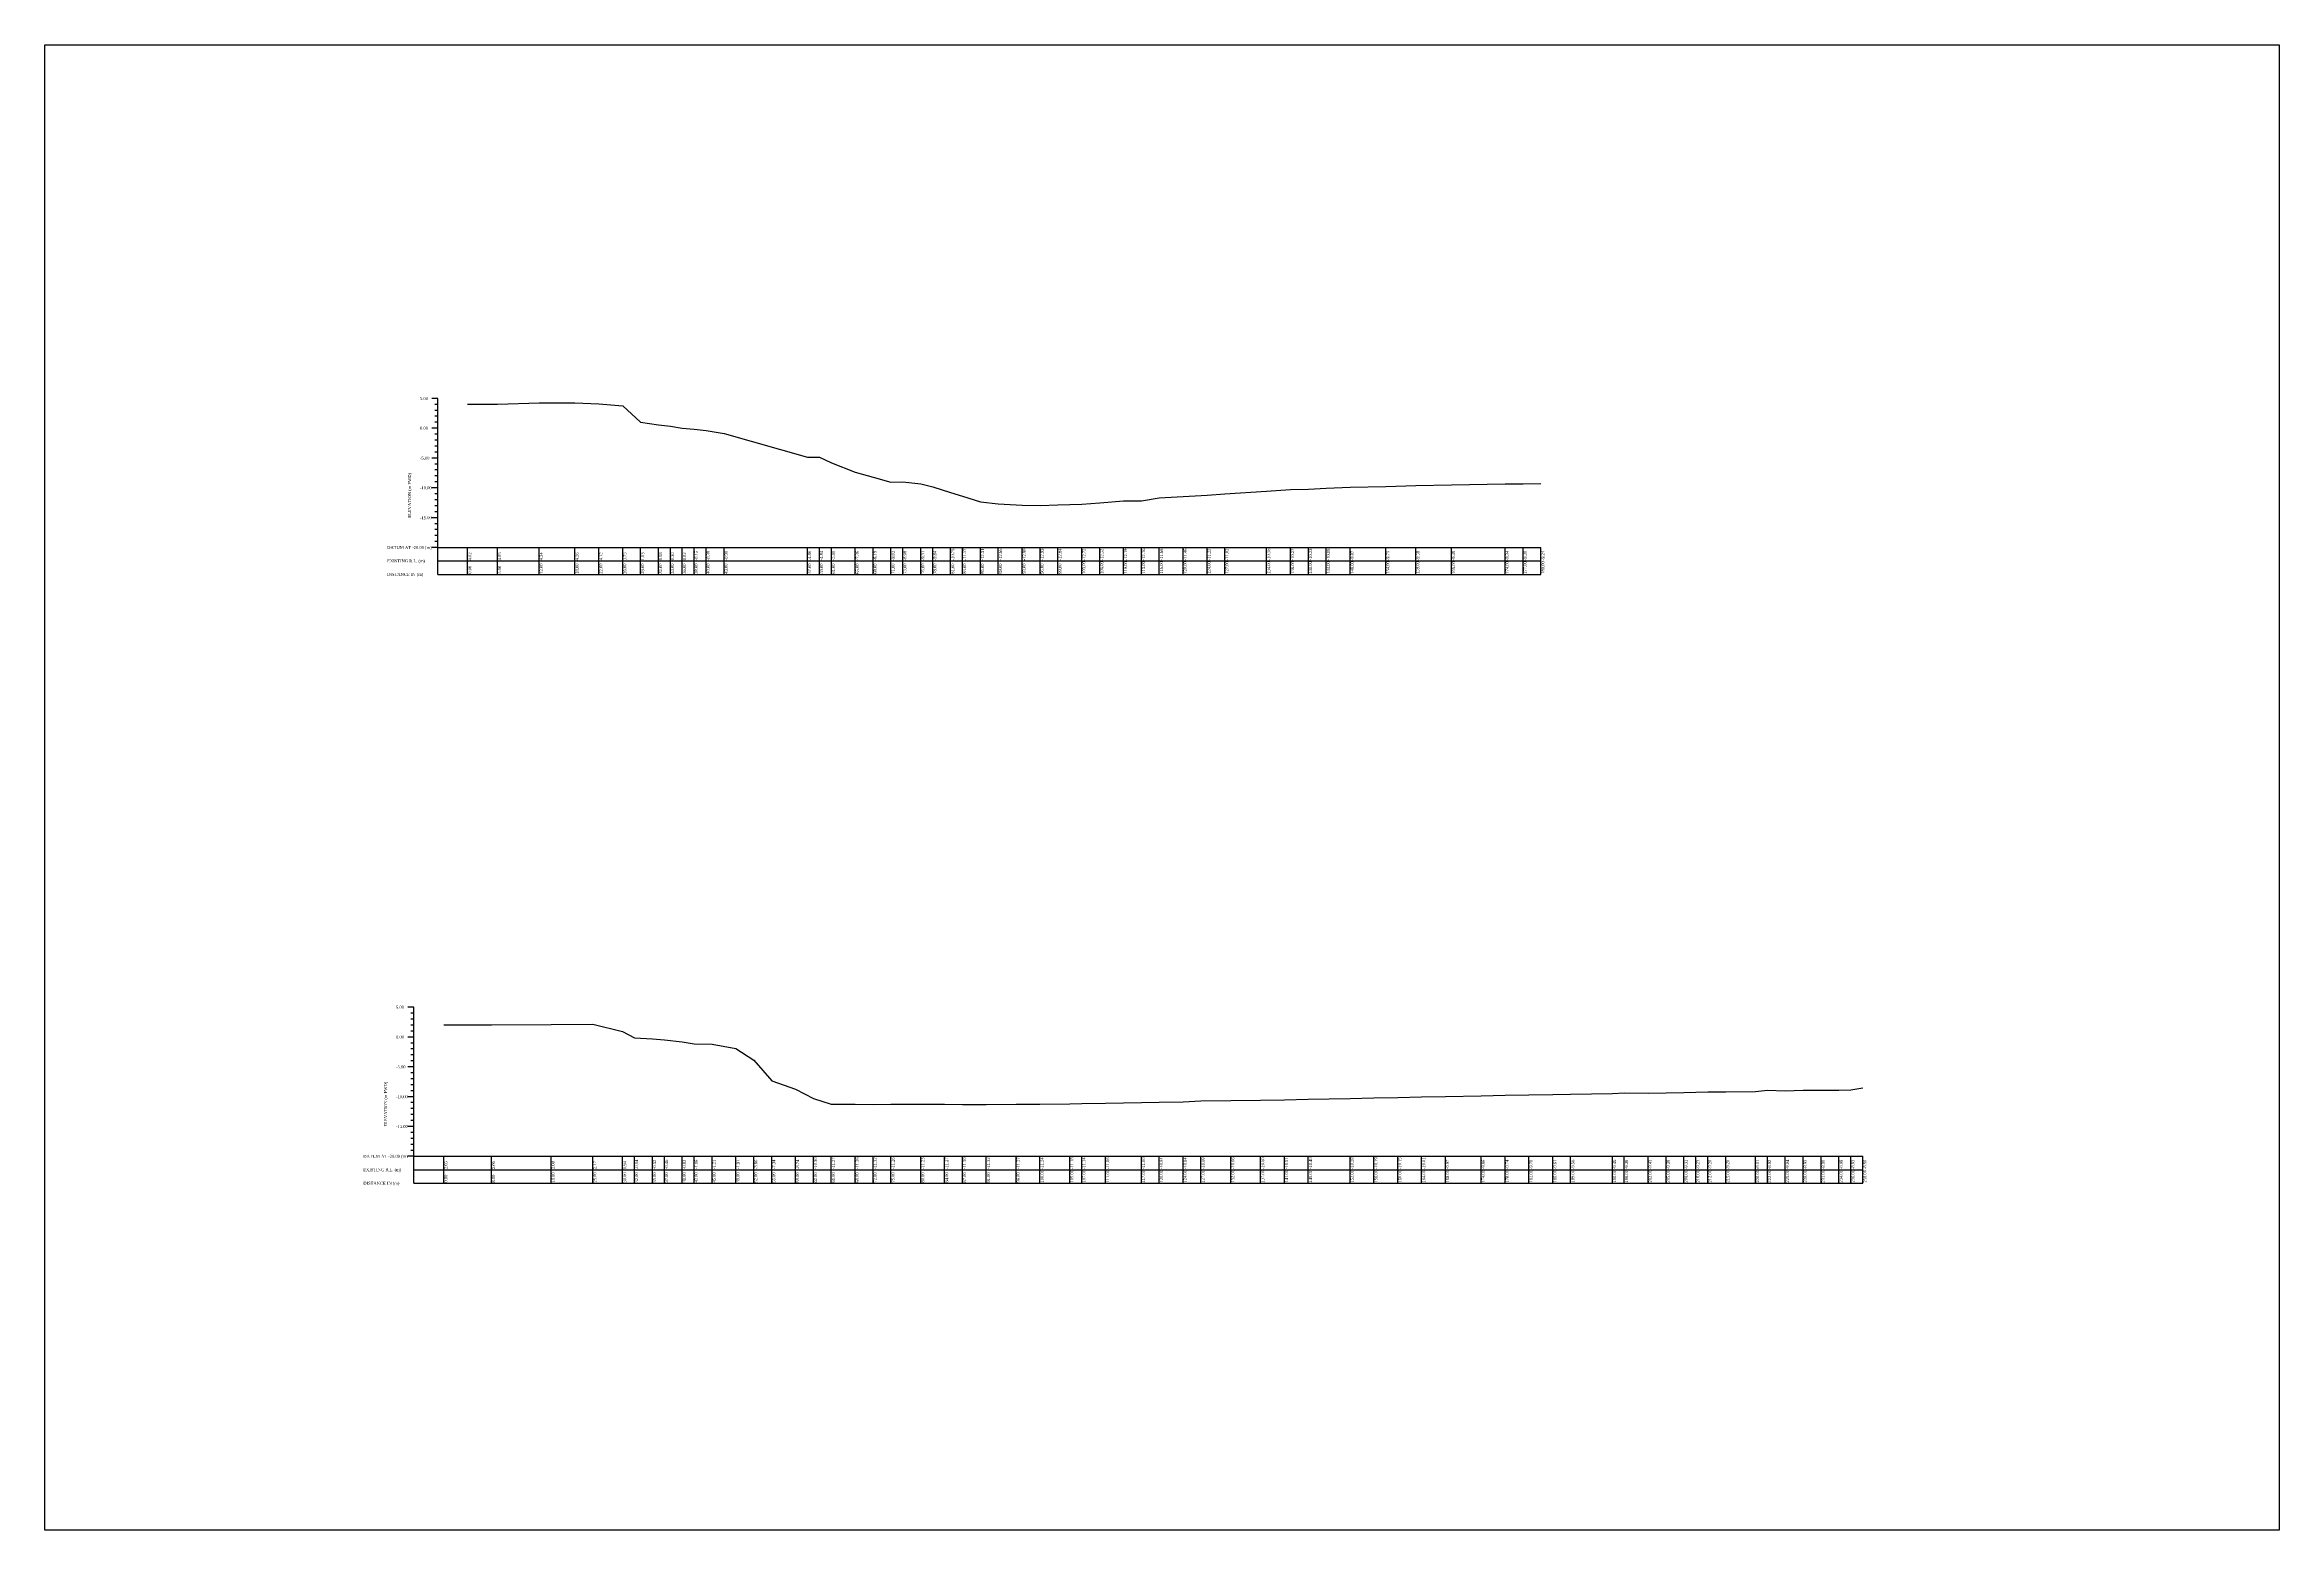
# Model space of a CAD drawing. Header units: metres. Extents: x -148477 to 168932, y -55673 to -2736.
# Drawn here: x -146.1 to 228.7, y -22080.4 to -21831.4 of the extents above; entities that cross this region are included whole.
import ezdxf

# ---------------------------------------------------------------- set-up
doc = ezdxf.new("R2010")
doc.units = ezdxf.units.M
doc.styles.add('liza', font='times.ttf', dxfattribs={"height": 2})

msp = doc.modelspace()

# ---------------------------------------------------------------- linework, layer by layer
at = {"color": 3, "linetype": 'Continuous', "lineweight": -3, "ltscale": 0.5}
for p, q in [((-80.1901, -21890.668), (-81.1901, -21890.668)), ((-80.1901, -21920.168), (-80.1901, -21890.668)), ((-80.1901, -21891.668), (-80.6901, -21891.668)), ((-80.1901, -21892.668), (-80.6901, -21892.668)), ((-80.1901, -21893.668), (-80.6901, -21893.668)), ((-80.1901, -21895.668), (-81.1901, -21895.668)), ((-80.1901, -21894.668), (-80.6901, -21894.668)), ((-80.1901, -21896.668), (-80.6901, -21896.668)), ((-80.1901, -21897.668), (-80.6901, -21897.668)), ((-80.1901, -21900.668), (-81.1901, -21900.668)), ((-80.1901, -21898.668), (-80.6901, -21898.668)), ((-80.1901, -21899.668), (-80.6901, -21899.668)), ((-80.1901, -21901.668), (-80.6901, -21901.668)), ((-80.1901, -21905.668), (-81.1901, -21905.668)), ((-80.1901, -21902.668), (-80.6901, -21902.668)), ((-80.1901, -21903.668), (-80.6901, -21903.668)), ((-80.1901, -21904.668), (-80.6901, -21904.668)), ((-80.1901, -21906.668), (-80.6901, -21906.668)), ((-80.1901, -21907.668), (-80.6901, -21907.668)), ((-80.1901, -21908.668), (-80.6901, -21908.668)), ((-80.1901, -21910.668), (-81.1901, -21910.668)), ((-80.1901, -21909.668), (-80.6901, -21909.668)), ((-80.1901, -21911.668), (-80.6901, -21911.668)), ((-80.1901, -21912.668), (-80.6901, -21912.668)), ((-80.1901, -21915.668), (-81.1901, -21915.668)), ((-80.1901, -21913.668), (-80.6901, -21913.668)), ((-80.1901, -21914.668), (-80.6901, -21914.668)), ((-80.1901, -21915.668), (104.8099, -21915.668)), ((-75.1901, -21920.168), (-75.1901, -21915.668)), ((-70.1901, -21920.168), (-70.1901, -21915.668)), ((-63.1901, -21920.168), (-63.1901, -21915.668)), ((-57.1901, -21920.168), (-57.1901, -21915.668)), ((-53.1901, -21920.168), (-53.1901, -21915.668)), ((-49.1901, -21920.168), (-49.1901, -21915.668)), ((-46.1901, -21920.168), (-46.1901, -21915.668)), ((-43.1901, -21920.168), (-43.1901, -21915.668)), ((-41.1901, -21920.168), (-41.1901, -21915.668)), ((-39.1901, -21920.168), (-39.1901, -21915.668)), ((-37.1901, -21920.168), (-37.1901, -21915.668)), ((-35.1901, -21920.168), (-35.1901, -21915.668)), ((-32.1901, -21920.168), (-32.1901, -21915.668)), ((-18.1901, -21920.168), (-18.1901, -21915.668)), ((-16.1901, -21920.168), (-16.1901, -21915.668)), ((-14.1901, -21920.168), (-14.1901, -21915.668)), ((-10.1901, -21920.168), (-10.1901, -21915.668)), ((-7.1901, -21920.168), (-7.1901, -21915.668)), ((-4.1901, -21920.168), (-4.1901, -21915.668)), ((-2.1901, -21920.168), (-2.1901, -21915.668)), ((0.8099, -21920.168), (0.8099, -21915.668)), ((2.8099, -21920.168), (2.8099, -21915.668)), ((5.8099, -21920.168), (5.8099, -21915.668)), ((7.8099, -21920.168), (7.8099, -21915.668)), ((10.8099, -21920.168), (10.8099, -21915.668)), ((13.8099, -21920.168), (13.8099, -21915.668)), ((17.8099, -21920.168), (17.8099, -21915.668)), ((20.8099, -21920.168), (20.8099, -21915.668)), ((23.8099, -21920.168), (23.8099, -21915.668)), ((27.8099, -21920.168), (27.8099, -21915.668)), ((30.8099, -21920.168), (30.8099, -21915.668)), ((34.8099, -21920.168), (34.8099, -21915.668)), ((37.8099, -21920.168), (37.8099, -21915.668)), ((40.8099, -21920.168), (40.8099, -21915.668)), ((44.8099, -21920.168), (44.8099, -21915.668)), ((48.8099, -21920.168), (48.8099, -21915.668)), ((51.8099, -21920.168), (51.8099, -21915.668)), ((58.8099, -21920.168), (58.8099, -21915.668)), ((62.8099, -21920.168), (62.8099, -21915.668)), ((65.8099, -21920.168), (65.8099, -21915.668)), ((68.8099, -21920.168), (68.8099, -21915.668)), ((72.8099, -21920.168), (72.8099, -21915.668)), ((78.8099, -21920.168), (78.8099, -21915.668)), ((83.8099, -21920.168), (83.8099, -21915.668)), ((89.8099, -21920.168), (89.8099, -21915.668)), ((98.8099, -21920.168), (98.8099, -21915.668)), ((101.8099, -21920.168), (101.8099, -21915.668)), ((104.8099, -21920.168), (104.8099, -21915.668)), ((-80.1901, -21917.918), (104.8099, -21917.918)), ((-80.1901, -21920.168), (104.8099, -21920.168)), ((-84.1997, -21992.742), (-85.1997, -21992.742)), ((-84.1997, -21993.742), (-84.6997, -21993.742)), ((-84.1997, -21994.742), (-84.6997, -21994.742)), ((-84.1997, -22022.242), (-84.1997, -21992.742)), ((-84.1997, -21997.742), (-85.1997, -21997.742)), ((-84.1997, -21995.742), (-84.6997, -21995.742)), ((-84.1997, -21996.742), (-84.6997, -21996.742)), ((-84.1997, -21998.742), (-84.6997, -21998.742)), ((-84.1997, -22002.742), (-85.1997, -22002.742)), ((-84.1997, -21999.742), (-84.6997, -21999.742)), ((-84.1997, -22000.742), (-84.6997, -22000.742)), ((-84.1997, -22001.742), (-84.6997, -22001.742)), ((-84.1997, -22003.742), (-84.6997, -22003.742)), ((-84.1997, -22004.742), (-84.6997, -22004.742)), ((-84.1997, -22005.742), (-84.6997, -22005.742)), ((-84.1997, -22006.742), (-84.6997, -22006.742)), ((-84.1997, -22007.742), (-85.1997, -22007.742)), ((-84.1997, -22008.742), (-84.6997, -22008.742)), ((-84.1997, -22009.742), (-84.6997, -22009.742)), ((-84.1997, -22012.742), (-85.1997, -22012.742)), ((-84.1997, -22010.742), (-84.6997, -22010.742)), ((-84.1997, -22011.742), (-84.6997, -22011.742)), ((-84.1997, -22013.742), (-84.6997, -22013.742)), ((-84.1997, -22017.742), (-85.1997, -22017.742)), ((-84.1997, -22014.742), (-84.6997, -22014.742)), ((-84.1997, -22015.742), (-84.6997, -22015.742)), ((-84.1997, -22016.742), (-84.6997, -22016.742)), ((-84.1997, -22017.742), (158.8003, -22017.742)), ((-79.1997, -22022.242), (-79.1997, -22017.742)), ((-71.1997, -22022.242), (-71.1997, -22017.742)), ((-61.1997, -22022.242), (-61.1997, -22017.742)), ((-54.1997, -22022.242), (-54.1997, -22017.742)), ((-49.1997, -22022.242), (-49.1997, -22017.742)), ((-47.1997, -22022.242), (-47.1997, -22017.742)), ((-44.1997, -22022.242), (-44.1997, -22017.742)), ((-42.1997, -22022.242), (-42.1997, -22017.742)), ((-39.1997, -22022.242), (-39.1997, -22017.742)), ((-37.1997, -22022.242), (-37.1997, -22017.742)), ((-34.1997, -22022.242), (-34.1997, -22017.742)), ((-30.1997, -22022.242), (-30.1997, -22017.742)), ((-27.1997, -22022.242), (-27.1997, -22017.742)), ((-24.1997, -22022.242), (-24.1997, -22017.742)), ((-20.1997, -22022.242), (-20.1997, -22017.742)), ((-17.1997, -22022.242), (-17.1997, -22017.742)), ((-14.1997, -22022.242), (-14.1997, -22017.742)), ((-10.1997, -22022.242), (-10.1997, -22017.742)), ((-7.1997, -22022.242), (-7.1997, -22017.742)), ((-4.1997, -22022.242), (-4.1997, -22017.742)), ((0.8003, -22022.242), (0.8003, -22017.742)), ((4.8003, -22022.242), (4.8003, -22017.742)), ((7.8003, -22022.242), (7.8003, -22017.742)), ((11.8003, -22022.242), (11.8003, -22017.742)), ((16.8003, -22022.242), (16.8003, -22017.742)), ((20.8003, -22022.242), (20.8003, -22017.742)), ((25.8003, -22022.242), (25.8003, -22017.742)), ((27.8003, -22022.242), (27.8003, -22017.742)), ((31.8003, -22022.242), (31.8003, -22017.742)), ((37.8003, -22022.242), (37.8003, -22017.742)), ((40.8003, -22022.242), (40.8003, -22017.742)), ((44.8003, -22022.242), (44.8003, -22017.742)), ((47.8003, -22022.242), (47.8003, -22017.742)), ((52.8003, -22022.242), (52.8003, -22017.742)), ((57.8003, -22022.242), (57.8003, -22017.742)), ((61.8003, -22022.242), (61.8003, -22017.742)), ((65.8003, -22022.242), (65.8003, -22017.742)), ((72.8003, -22022.242), (72.8003, -22017.742)), ((76.8003, -22022.242), (76.8003, -22017.742)), ((80.8003, -22022.242), (80.8003, -22017.742)), ((84.8003, -22022.242), (84.8003, -22017.742)), ((88.8003, -22022.242), (88.8003, -22017.742)), ((94.8003, -22022.242), (94.8003, -22017.742)), ((98.8003, -22022.242), (98.8003, -22017.742)), ((102.8003, -22022.242), (102.8003, -22017.742)), ((106.8003, -22022.242), (106.8003, -22017.742)), ((109.8003, -22022.242), (109.8003, -22017.742)), ((116.8003, -22022.242), (116.8003, -22017.742)), ((118.8003, -22022.242), (118.8003, -22017.742)), ((122.8003, -22022.242), (122.8003, -22017.742)), ((125.8003, -22022.242), (125.8003, -22017.742)), ((128.8003, -22022.242), (128.8003, -22017.742)), ((130.8003, -22022.242), (130.8003, -22017.742)), ((132.8003, -22022.242), (132.8003, -22017.742)), ((135.8003, -22022.242), (135.8003, -22017.742)), ((140.8003, -22022.242), (140.8003, -22017.742)), ((142.8003, -22022.242), (142.8003, -22017.742)), ((145.8003, -22022.242), (145.8003, -22017.742)), ((148.8003, -22022.242), (148.8003, -22017.742)), ((151.8003, -22022.242), (151.8003, -22017.742)), ((154.8003, -22022.242), (154.8003, -22017.742)), ((156.8003, -22022.242), (156.8003, -22017.742)), ((158.8003, -22022.242), (158.8003, -22017.742)), ((-84.1997, -22019.992), (158.8003, -22019.992)), ((-84.1997, -22022.242), (158.8003, -22022.242))]:
    msp.add_line(p, q, dxfattribs=at)
msp.add_lwpolyline([(-146.1256, -21831.3616), (228.6509, -21831.3616), (228.6509, -22080.4427), (-146.1256, -22080.4427)], close=True, dxfattribs=at)
for points in [[(-75.1901, -21891.648), (-70.1901, -21891.618), (-63.1901, -21891.428), (-57.1901, -21891.408), (-53.1901, -21891.548), (-49.1901, -21891.938), (-46.1901, -21894.638), (-43.1901, -21895.088), (-41.1901, -21895.308), (-39.1901, -21895.648), (-37.1901, -21895.818), (-35.1901, -21896.058), (-32.1901, -21896.568), (-18.1901, -21900.528), (-16.1901, -21900.508), (-14.1901, -21901.468), (-10.1901, -21903.028), (-7.1901, -21903.858), (-4.1901, -21904.698), (-2.1901, -21904.648), (0.8099, -21904.978), (2.8099, -21905.508), (5.8099, -21906.418), (7.8099, -21907.038), (10.8099, -21907.978), (13.8099, -21908.328), (17.8099, -21908.568), (20.8099, -21908.598), (23.8099, -21908.508), (27.8099, -21908.388), (30.8099, -21908.188), (34.8099, -21907.858), (37.8099, -21907.828), (40.8099, -21907.348), (44.8099, -21907.128), (48.8099, -21906.888), (51.8099, -21906.688), (58.8099, -21906.228), (62.8099, -21905.938), (65.8099, -21905.898), (68.8099, -21905.718), (72.8099, -21905.538), (78.8099, -21905.418), (83.8099, -21905.248), (89.8099, -21905.158), (98.8099, -21905.008), (101.8099, -21904.968), (104.8099, -21904.908)], [(-79.1997, -21995.692), (-71.1997, -21995.682), (-61.1997, -21995.662), (-54.1997, -21995.571), (-49.1997, -21996.802), (-47.1997, -21997.882), (-44.1997, -21998.062), (-42.1997, -21998.202), (-39.1997, -21998.562), (-37.1997, -21998.902), (-34.1997, -21998.952), (-30.1997, -21999.652), (-27.1997, -22001.602), (-24.1997, -22005.082), (-20.1997, -22006.482), (-17.1997, -22008.042), (-14.1997, -22009.012), (-10.1997, -22009.002), (-7.1997, -22009.062), (-4.1997, -22009.002), (0.8003, -22008.972), (4.8003, -22009.012), (7.8003, -22009.042), (11.8003, -22009.062), (16.8003, -22009.012), (20.8003, -22008.982), (25.8003, -22008.922), (27.8003, -22008.882), (31.8003, -22008.802), (37.8003, -22008.742), (40.8003, -22008.682), (44.8003, -22008.582), (47.8003, -22008.432), (52.8003, -22008.402), (57.8003, -22008.342), (61.8003, -22008.252), (65.8003, -22008.142), (72.8003, -22008.022), (76.8003, -22007.932), (80.8003, -22007.892), (84.8003, -22007.752), (88.8003, -22007.712), (94.8003, -22007.602), (98.8003, -22007.482), (102.8003, -22007.442), (106.8003, -22007.352), (109.8003, -22007.302), (116.8003, -22007.202), (118.8003, -22007.122), (122.8003, -22007.172), (125.8003, -22007.122), (128.8003, -22007.052), (130.8003, -22006.972), (132.8003, -22006.942), (135.8003, -22006.942), (140.8003, -22006.852), (142.8003, -22006.662), (145.8003, -22006.782), (148.8003, -22006.672), (151.8003, -22006.642), (154.8003, -22006.632), (156.8003, -22006.572), (158.8003, -22006.242)]]:
    msp.add_lwpolyline(points, dxfattribs=at)

# ---------------------------------------------------------------- texts
at = {"color": 3, "linetype": 'Continuous', "lineweight": -3, "ltscale": 0.5, "char_height": 0.5, "attachment_point": 1, "style": 'liza'}
for s, insert, width in [('5.00', (-83.1901, -21890.418), 2), ('0.00', (-83.1901, -21895.418), 2), ('-5.00', (-83.1901, -21900.418), 2), ('-10.00', (-83.1901, -21905.418), 2), ('-15.00', (-83.1901, -21910.418), 2), ('DATUM AT -20.00 (m)', (-88.6901, -21915.418), 7.5), ('EXISTING R.L. (m)', (-88.6901, -21917.668), 7.5), ('DISTANCE IN (m)', (-88.6901, -21919.918), 7.5), ('5.00', (-87.1997, -21992.492), 2), ('0.00', (-87.1997, -21997.492), 2), ('-5.00', (-87.1997, -22002.492), 2), ('-10.00', (-87.1997, -22007.492), 2), ('-15.00', (-87.1997, -22012.492), 2), ('DATUM AT -20.00 (m)', (-92.6997, -22017.492), 7.5), ('EXISTING R.L. (m)', (-92.6997, -22019.742), 7.5), ('DISTANCE IN (m)', (-92.6997, -22021.992), 7.5)]:
    msp.add_mtext(s, dxfattribs=dict(at, insert=insert, width=width))
at = {"color": 3, "linetype": 'Continuous', "lineweight": -3, "ltscale": 0.5, "char_height": 0.5, "attachment_point": 1, "rotation": 90, "style": 'liza'}
for s, insert, width in [('ELEVATION (m PWD)', (-85.1901, -21910.668), 10), ('4.02', (-75.0901, -21917.818), 2.15), ('4.05', (-70.0901, -21917.818), 2.15), ('4.24', (-63.0901, -21917.818), 2.15), ('4.26', (-57.0901, -21917.818), 2.15), ('4.12', (-53.0901, -21917.818), 2.15), ('3.73', (-49.0901, -21917.818), 2.15), ('1.03', (-46.0901, -21917.818), 2.15), ('0.58', (-43.0901, -21917.818), 2.15), ('0.36', (-41.0901, -21917.818), 2.15), ('0.02', (-39.0901, -21917.818), 2.15), ('-0.15', (-37.0901, -21917.818), 2.15), ('-0.39', (-35.0901, -21917.818), 2.15), ('-0.90', (-32.0901, -21917.818), 2.15), ('-4.86', (-18.0901, -21917.818), 2.15), ('-4.84', (-16.0901, -21917.818), 2.15), ('-5.80', (-14.0901, -21917.818), 2.15), ('-7.36', (-10.0901, -21917.818), 2.15), ('-8.19', (-7.0901, -21917.818), 2.15), ('-9.03', (-4.0901, -21917.818), 2.15), ('-8.98', (-2.0901, -21917.818), 2.15), ('-9.31', (0.9099, -21917.818), 2.15), ('-9.84', (2.9099, -21917.818), 2.15), ('-10.75', (5.9099, -21917.818), 2.15), ('-11.37', (7.9099, -21917.818), 2.15), ('-12.31', (10.9099, -21917.818), 2.15), ('-12.66', (13.9099, -21917.818), 2.15), ('-12.90', (17.9099, -21917.818), 2.15), ('-12.93', (20.9099, -21917.818), 2.15), ('-12.84', (23.9099, -21917.818), 2.15), ('-12.72', (27.9099, -21917.818), 2.15), ('-12.52', (30.9099, -21917.818), 2.15), ('-12.19', (34.9099, -21917.818), 2.15), ('-12.16', (37.9099, -21917.818), 2.15), ('-11.68', (40.9099, -21917.818), 2.15), ('-11.46', (44.9099, -21917.818), 2.15), ('-11.22', (48.9099, -21917.818), 2.15), ('-11.02', (51.9099, -21917.818), 2.15), ('-10.56', (58.9099, -21917.818), 2.15), ('-10.27', (62.9099, -21917.818), 2.15), ('-10.23', (65.9099, -21917.818), 2.15), ('-10.05', (68.9099, -21917.818), 2.15), ('-9.87', (72.9099, -21917.818), 2.15), ('-9.75', (78.9099, -21917.818), 2.15), ('-9.58', (83.9099, -21917.818), 2.15), ('-9.49', (89.9099, -21917.818), 2.15), ('-9.34', (98.9099, -21917.818), 2.15), ('-9.30', (101.9099, -21917.818), 2.15), ('-9.24', (104.9099, -21917.818), 2.15), ('0.00', (-75.0901, -21920.068), 2.15), ('5.00', (-70.0901, -21920.068), 2.15), ('12.00', (-63.0901, -21920.068), 2.15), ('18.00', (-57.0901, -21920.068), 2.15), ('22.00', (-53.0901, -21920.068), 2.15), ('26.00', (-49.0901, -21920.068), 2.15), ('29.00', (-46.0901, -21920.068), 2.15), ('32.00', (-43.0901, -21920.068), 2.15), ('34.00', (-41.0901, -21920.068), 2.15), ('36.00', (-39.0901, -21920.068), 2.15), ('38.00', (-37.0901, -21920.068), 2.15), ('40.00', (-35.0901, -21920.068), 2.15), ('43.00', (-32.0901, -21920.068), 2.15), ('57.00', (-18.0901, -21920.068), 2.15), ('59.00', (-16.0901, -21920.068), 2.15), ('61.00', (-14.0901, -21920.068), 2.15), ('65.00', (-10.0901, -21920.068), 2.15), ('68.00', (-7.0901, -21920.068), 2.15), ('71.00', (-4.0901, -21920.068), 2.15), ('73.00', (-2.0901, -21920.068), 2.15), ('76.00', (0.9099, -21920.068), 2.15), ('78.00', (2.9099, -21920.068), 2.15), ('81.00', (5.9099, -21920.068), 2.15), ('83.00', (7.9099, -21920.068), 2.15), ('86.00', (10.9099, -21920.068), 2.15), ('89.00', (13.9099, -21920.068), 2.15), ('93.00', (17.9099, -21920.068), 2.15), ('96.00', (20.9099, -21920.068), 2.15), ('99.00', (23.9099, -21920.068), 2.15), ('103.00', (27.9099, -21920.068), 2.15), ('106.00', (30.9099, -21920.068), 2.15), ('110.00', (34.9099, -21920.068), 2.15), ('113.00', (37.9099, -21920.068), 2.15), ('116.00', (40.9099, -21920.068), 2.15), ('120.00', (44.9099, -21920.068), 2.15), ('124.00', (48.9099, -21920.068), 2.15), ('127.00', (51.9099, -21920.068), 2.15), ('134.00', (58.9099, -21920.068), 2.15), ('138.00', (62.9099, -21920.068), 2.15), ('141.00', (65.9099, -21920.068), 2.15), ('144.00', (68.9099, -21920.068), 2.15), ('148.00', (72.9099, -21920.068), 2.15), ('154.00', (78.9099, -21920.068), 2.15), ('159.00', (83.9099, -21920.068), 2.15), ('165.00', (89.9099, -21920.068), 2.15), ('174.00', (98.9099, -21920.068), 2.15), ('177.00', (101.9099, -21920.068), 2.15), ('180.00', (104.9099, -21920.068), 2.15), ('ELEVATION (m PWD)', (-89.1997, -22012.742), 10), ('-10.30', (-17.0997, -22019.892), 2.15), ('-11.27', (-14.0997, -22019.892), 2.15), ('-11.26', (-10.0997, -22019.892), 2.15), ('-11.32', (-7.0997, -22019.892), 2.15), ('-11.26', (-4.0997, -22019.892), 2.15), ('-11.23', (0.9003, -22019.892), 2.15), ('-11.27', (4.9003, -22019.892), 2.15), ('-11.30', (7.9003, -22019.892), 2.15), ('-11.32', (11.9003, -22019.892), 2.15), ('-11.27', (16.9003, -22019.892), 2.15), ('-11.24', (20.9003, -22019.892), 2.15), ('-11.18', (25.9003, -22019.892), 2.15), ('-11.14', (27.9003, -22019.892), 2.15), ('-11.06', (31.9003, -22019.892), 2.15), ('-11.00', (37.9003, -22019.892), 2.15), ('-10.94', (40.9003, -22019.892), 2.15), ('-10.84', (44.9003, -22019.892), 2.15), ('-10.69', (47.9003, -22019.892), 2.15), ('-10.66', (52.9003, -22019.892), 2.15), ('-10.60', (57.9003, -22019.892), 2.15), ('-10.51', (61.9003, -22019.892), 2.15), ('-10.40', (65.9003, -22019.892), 2.15), ('-10.28', (72.9003, -22019.892), 2.15), ('-10.19', (76.9003, -22019.892), 2.15), ('-10.15', (80.9003, -22019.892), 2.15), ('-10.01', (84.9003, -22019.892), 2.15), ('2.05', (-79.0997, -22019.892), 2.15), ('0.00', (-79.0997, -22022.142), 2.15), ('2.06', (-71.0997, -22019.892), 2.15), ('8.00', (-71.0997, -22022.142), 2.15), ('2.08', (-61.0997, -22019.892), 2.15), ('18.00', (-61.0997, -22022.142), 2.15), ('25.00', (-54.0997, -22022.142), 2.15), ('2.17', (-54.0997, -22019.892), 2.15), ('0.94', (-49.0997, -22019.892), 2.15), ('30.00', (-49.0997, -22022.142), 2.15), ('-0.14', (-47.0997, -22019.892), 2.15), ('32.00', (-47.0997, -22022.142), 2.15), ('-0.32', (-44.0997, -22019.892), 2.15), ('35.00', (-44.0997, -22022.142), 2.15), ('-0.46', (-42.0997, -22019.892), 2.15), ('37.00', (-42.0997, -22022.142), 2.15), ('-0.82', (-39.0997, -22019.892), 2.15), ('40.00', (-39.0997, -22022.142), 2.15), ('42.00', (-37.0997, -22022.142), 2.15), ('-1.16', (-37.0997, -22019.892), 2.15), ('45.00', (-34.0997, -22022.142), 2.15), ('-1.21', (-34.0997, -22019.892), 2.15), ('49.00', (-30.0997, -22022.142), 2.15), ('-1.91', (-30.0997, -22019.892), 2.15), ('-3.86', (-27.0997, -22019.892), 2.15), ('52.00', (-27.0997, -22022.142), 2.15), ('55.00', (-24.0997, -22022.142), 2.15), ('-7.34', (-24.0997, -22019.892), 2.15), ('-8.74', (-20.0997, -22019.892), 2.15), ('59.00', (-20.0997, -22022.142), 2.15), ('62.00', (-17.0997, -22022.142), 2.15), ('65.00', (-14.0997, -22022.142), 2.15), ('69.00', (-10.0997, -22022.142), 2.15), ('72.00', (-7.0997, -22022.142), 2.15), ('75.00', (-4.0997, -22022.142), 2.15), ('80.00', (0.9003, -22022.142), 2.15), ('84.00', (4.9003, -22022.142), 2.15), ('87.00', (7.9003, -22022.142), 2.15), ('91.00', (11.9003, -22022.142), 2.15), ('96.00', (16.9003, -22022.142), 2.15), ('100.00', (20.9003, -22022.142), 2.15), ('105.00', (25.9003, -22022.142), 2.15), ('107.00', (27.9003, -22022.142), 2.15), ('111.00', (31.9003, -22022.142), 2.15), ('117.00', (37.9003, -22022.142), 2.15), ('120.00', (40.9003, -22022.142), 2.15), ('124.00', (44.9003, -22022.142), 2.15), ('127.00', (47.9003, -22022.142), 2.15), ('132.00', (52.9003, -22022.142), 2.15), ('137.00', (57.9003, -22022.142), 2.15), ('141.00', (61.9003, -22022.142), 2.15), ('145.00', (65.9003, -22022.142), 2.15), ('152.00', (72.9003, -22022.142), 2.15), ('156.00', (76.9003, -22022.142), 2.15), ('160.00', (80.9003, -22022.142), 2.15), ('164.00', (84.9003, -22022.142), 2.15), ('168.00', (88.9003, -22022.142), 2.15), ('-9.97', (88.9003, -22019.892), 2.15), ('-9.86', (94.9003, -22019.892), 2.15), ('174.00', (94.9003, -22022.142), 2.15), ('178.00', (98.9003, -22022.142), 2.15), ('-9.74', (98.9003, -22019.892), 2.15), ('-9.70', (102.9003, -22019.892), 2.15), ('182.00', (102.9003, -22022.142), 2.15), ('186.00', (106.9003, -22022.142), 2.15), ('-9.61', (106.9003, -22019.892), 2.15), ('189.00', (109.9003, -22022.142), 2.15), ('-9.56', (109.9003, -22019.892), 2.15), ('196.00', (116.9003, -22022.142), 2.15), ('-9.46', (116.9003, -22019.892), 2.15), ('-9.38', (118.9003, -22019.892), 2.15), ('198.00', (118.9003, -22022.142), 2.15), ('202.00', (122.9003, -22022.142), 2.15), ('-9.43', (122.9003, -22019.892), 2.15), ('-9.38', (125.9003, -22019.892), 2.15), ('205.00', (125.9003, -22022.142), 2.15), ('208.00', (128.9003, -22022.142), 2.15), ('-9.31', (128.9003, -22019.892), 2.15), ('210.00', (130.9003, -22022.142), 2.15), ('-9.23', (130.9003, -22019.892), 2.15), ('-9.20', (132.9003, -22019.892), 2.15), ('212.00', (132.9003, -22022.142), 2.15), ('-9.20', (135.9003, -22019.892), 2.15), ('215.00', (135.9003, -22022.142), 2.15), ('220.00', (140.9003, -22022.142), 2.15), ('-9.11', (140.9003, -22019.892), 2.15), ('-8.92', (142.9003, -22019.892), 2.15), ('222.00', (142.9003, -22022.142), 2.15), ('-9.04', (145.9003, -22019.892), 2.15), ('225.00', (145.9003, -22022.142), 2.15), ('-8.93', (148.9003, -22019.892), 2.15), ('228.00', (148.9003, -22022.142), 2.15), ('-8.90', (151.9003, -22019.892), 2.15), ('231.00', (151.9003, -22022.142), 2.15), ('-8.89', (154.9003, -22019.892), 2.15), ('234.00', (154.9003, -22022.142), 2.15), ('-8.83', (156.9003, -22019.892), 2.15), ('236.00', (156.9003, -22022.142), 2.15), ('-8.50', (158.9003, -22019.892), 2.15), ('238.00', (158.9003, -22022.142), 2.15)]:
    msp.add_mtext(s, dxfattribs=dict(at, insert=insert, width=width))

doc.saveas('drawing.dxf')
